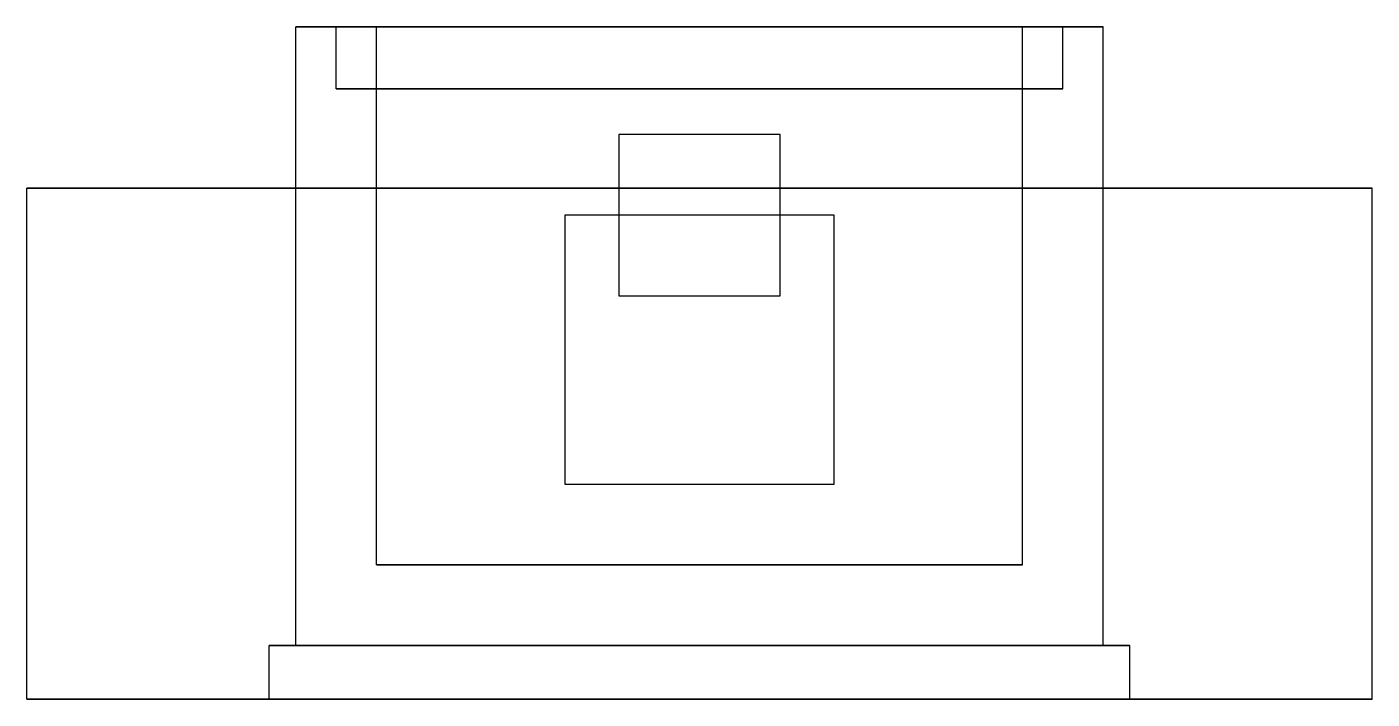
# Model space of a CAD drawing. Header units: millimetres. Extents: x -1250 to 1250, y 0 to 1250.
import ezdxf

# ---------------------------------------------------------------- set-up
doc = ezdxf.new("R2010")
doc.units = ezdxf.units.MM
doc.linetypes.add('DASHED', pattern=[2, 2])
for name, color, linetype in [('MASU_BASE', 2, 'Continuous'), ('MASU_CONC', 7, 'Continuous'), ('MASU_EARTH', 3, 'Continuous'), ('MASU_GRAT', 4, 'Continuous'), ('MASU_KIRI', 6, 'Continuous')]:
    doc.layers.add(name, color=color, linetype=linetype)

msp = doc.modelspace()

# ---------------------------------------------------------------- linework, layer by layer
at = {"layer": 'MASU_BASE', "linetype": 'Continuous'}
for p, q in [((-800, 0), (-800, 100)), ((-800, 100), (800, 100)), ((-800, 0), (-800, 100)), ((800, 100), (-800, 100)), ((-800, 100), (-750, 100)), ((-750, 100), (-800, 100)), ((800, 0), (800, 100)), ((800, 0), (800, 100)), ((-800, 0), (800, 0)), ((800, 0), (-800, 0))]:
    msp.add_line(p, q, dxfattribs=at)
at = {"layer": 'MASU_CONC', "linetype": 'Continuous'}
for p, q in [((-750, 100), (-750, 1250)), ((-750, 1250), (750, 1250)), ((-750, 100), (-750, 1250)), ((750, 1250), (-750, 1250)), ((-600, 250), (-600, 1250)), ((-600, 1250), (600, 1250)), ((-600, 250), (-600, 1250)), ((600, 1250), (-600, 1250)), ((600, 250), (600, 1250)), ((600, 250), (600, 1250)), ((750, 100), (750, 1250)), ((750, 100), (750, 1250)), ((-600, 250), (600, 250)), ((600, 250), (-600, 250)), ((-750, 100), (750, 100)), ((750, 100), (-750, 100))]:
    msp.add_line(p, q, dxfattribs=at)
at = {"layer": 'MASU_EARTH', "linetype": 'DASHED'}
for p, q in [((-1250, 0), (-1250, 950)), ((-1250, 950), (1250, 950)), ((-1250, 0), (-1250, 950)), ((1250, 950), (-1250, 950)), ((1250, 0), (1250, 950)), ((1250, 0), (1250, 950)), ((-1250, 0), (1250, 0)), ((1250, 0), (-1250, 0))]:
    msp.add_line(p, q, dxfattribs=at)
at = {"layer": 'MASU_GRAT', "linetype": 'Continuous'}
for p, q in [((-675, 1135), (-675, 1250)), ((-675, 1250), (675, 1250)), ((-675, 1135), (-675, 1250)), ((675, 1250), (-675, 1250)), ((675, 1135), (675, 1250)), ((675, 1135), (675, 1250)), ((-675, 1135), (675, 1135)), ((675, 1135), (-675, 1135))]:
    msp.add_line(p, q, dxfattribs=at)
at = {"layer": 'MASU_KIRI', "linetype": 'DASHED'}
for p, q in [((150, 1050), (-150, 1050)), ((-150, 1050), (-150, 750)), ((150, 750), (150, 1050)), ((250, 900), (-250, 900)), ((-250, 900), (-250, 400)), ((250, 400), (250, 900)), ((-150, 750), (150, 750)), ((-250, 400), (250, 400))]:
    msp.add_line(p, q, dxfattribs=at)

doc.saveas('drawing.dxf')
